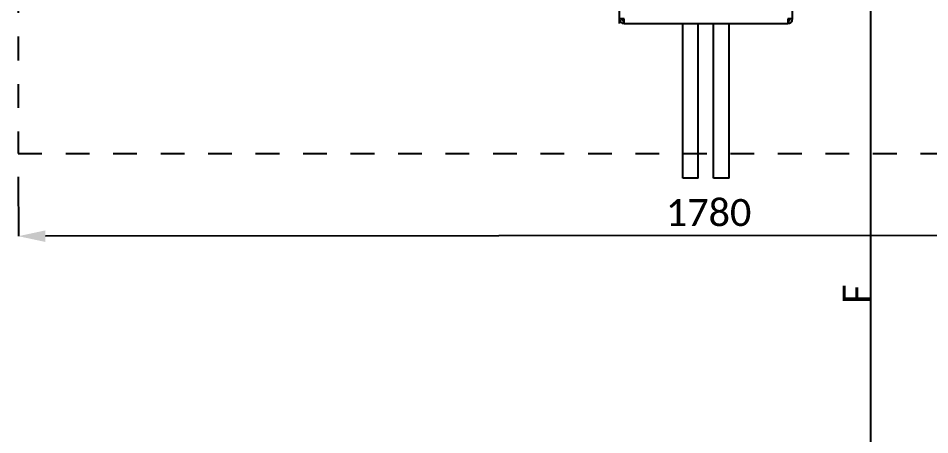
# Model space of a CAD drawing. Header units: millimetres. Extents: x 6781 to 13993, y -7973 to 4183.
# Drawn here: x 8175 to 9355, y -6490 to -5950 of the extents above; entities that cross this region are included whole.
import ezdxf

# ---------------------------------------------------------------- set-up
doc = ezdxf.new("R2010")
doc.units = ezdxf.units.MM
doc.header["$LTSCALE"] = 307.34
doc.header["$PDMODE"] = 3
doc.header["$PDSIZE"] = 8
doc.linetypes.add('DASHED', pattern=[0.2, 0.1, -0.1])
doc.layers.get('0').update_dxf_attribs({"linetype": 'CONTINUOUS'})
doc.layers.get('Defpoints').update_dxf_attribs({"linetype": 'CONTINUOUS'})
doc.styles.get("Standard").update_dxf_attribs({"font": 'calibri.ttf'})
doc.dimstyles.new('DIMSTYLE_2', dxfattribs={"dimtxt": 35, "dimasz": 35, "dimexe": 1.5, "dimexo": 1, "dimgap": 0.875, "dimtad": 1, "dimdec": 0, "dimdsep": 46, "dimtxsty": 'Standard', "dimblk": '_FILLED', "dimblk1": '_FILLED', "dimblk2": '_FILLED', "dimcen": 0.09, "dimazin": 2, "dimtp": 0.01, "dimtm": 0.01, "dimtfac": 1, "dimtdec": 0, "dimtofl": 0, "dimtmove": 0, "dimatfit": 3, "dimldrblk": '_FILLED', "dimfxl": 1, "dimtolj": 1, "dimarcsym": 0})
doc.dimstyles.new('DIMSTYLE_4', dxfattribs={"dimtxt": 35, "dimasz": 35, "dimexe": 0.08, "dimexo": 1, "dimgap": 0.875, "dimtad": 1, "dimdsep": 46, "dimtxsty": 'Standard', "dimblk": '_FILLED', "dimblk1": '_FILLED', "dimblk2": '_FILLED', "dimcen": 0.09, "dimazin": 2, "dimtp": 0.01, "dimtm": 0.01, "dimtfac": 1, "dimtofl": 0, "dimtmove": 0, "dimatfit": 3, "dimldrblk": '_FILLED', "dimfxl": 1, "dimtolj": 1, "dimarcsym": 0})

# ---------------------------------------------------------------- blocks, each defined once
blk = doc.blocks.new('_FILLED')
at = {"color": 0, "linetype": 'ByBlock'}
blk.add_solid([(0, 0), (-1, 0.214), (-1, -0.214)], dxfattribs=at)
blk = doc.blocks.new('*D1031')
at = {"color": 0, "linetype": 'Continuous', "lineweight": -2}
for p, q in [((8174.9, -6155.7), (8175, -6232.8)), ((9954.9, -6155), (9955, -6231.6)), ((9920, -6231.6), (8210, -6232.7))]:
    blk.add_line(p, q, dxfattribs=at)
at = {"layer": 'Defpoints', "color": 0}
for p in [(8174.9, -6154.7), (9954.9, -6154), (8175, -6232.7)]:
    blk.add_point(p, dxfattribs=at)
at = {"color": 0, "linetype": 'ByBlock', "lineweight": -2, "xscale": 35, "yscale": 35, "zscale": 35}
for p, rotation in [((8175, -6232.7), 180.036617904), ((9955, -6231.6), 0.03661790400001186)]:
    blk.add_blockref('_FILLED', p, dxfattribs=dict(at, rotation=rotation))
at = {"color": 0, "insert": (9068.5, -6184.6), "char_height": 35, "attachment_point": 2, "rotation": 0.0366, "line_spacing_factor": 0.9}
blk.add_mtext('\\A1;1780', dxfattribs=at)
blk = doc.blocks.new('*D1044')
at = {"color": 0, "linetype": 'Continuous', "lineweight": -2}
for p, q in [((9186.7, -5865), (9279.7, -5865)), ((9278.2, -5900), (9278.2, -6715.4)), ((9186.7, -6750.4), (9279.7, -6750.4))]:
    blk.add_line(p, q, dxfattribs=at)
at = {"layer": 'Defpoints', "color": 0}
for p in [(9185.7, -5865), (9185.7, -6750.4), (9278.2, -6750.4)]:
    blk.add_point(p, dxfattribs=at)
at = {"color": 0, "linetype": 'ByBlock', "lineweight": -2, "xscale": 35, "yscale": 35, "zscale": 35}
for p, rotation in [((9278.2, -5865), 90), ((9278.2, -6750.4), 270)]:
    blk.add_blockref('_FILLED', p, dxfattribs=dict(at, rotation=rotation))
at = {"color": 0, "insert": (9259.7, -6307.7), "char_height": 35, "attachment_point": 5, "rotation": 90}
blk.add_mtext('\\A1;\\A1;F', dxfattribs=at)

msp = doc.modelspace()

# ---------------------------------------------------------------- linework, layer by layer
at = {"linetype": 'DASHED'}
for p, q in [((8174.81696, -5605.39485), (8174.81696, -6125.39485)), ((8174.81696, -6125.39485), (9954.81696, -6125.39485))]:
    msp.add_line(p, q, dxfattribs=at)
at = {"color": 0, "linetype": 'Continuous'}
for p, q in [((8953.06696, -5957.39094), (8953.06696, -5890.39485)), ((9177.06696, -5951.39094), (9177.06696, -5890.39485)), ((8952.96696, -5957.39094), (8952.96696, -5930.39094)), ((8952.96696, -5957.39094), (8953.06696, -5957.39094)), ((8959.06696, -5951.39094), (8953.06696, -5951.39094)), ((8959.06696, -5957.39402), (8959.06696, -5951.39094)), ((8959.06696, -5957.39094), (9171.06696, -5957.39094)), ((9035.06696, -6157.39094), (9035.06696, -5957.39094)), ((9055.06696, -6157.39094), (9055.06696, -5957.39094)), ((9075.06696, -6157.39094), (9075.06696, -5957.39094)), ((9095.06696, -6157.39094), (9095.06696, -5957.39094)), ((9171.06696, -5951.39094), (9171.06696, -5957.39402)), ((9177.06696, -5951.39094), (9171.06696, -5951.39094)), ((9055.06696, -6157.39094), (9035.06696, -6157.39094)), ((9095.06695, -6157.39094), (9075.06696, -6157.39094))]:
    msp.add_line(p, q, dxfattribs=at)
for centre, radius, start, end in [((8959.06696, -5951.39094), 6, 180, 270), ((8959.06696, -5951.39094), 3, 180, 270), ((9171.06696, -5951.39094), 6, 270, 0), ((9171.06696, -5951.39094), 3, 270, 0)]:
    msp.add_arc(centre, radius, start, end, dxfattribs=at)
for points, knots in [([(8956.06696, -5951.39094), (8956.06696, -5951.97041), (8957.13694, -5953.23257), (8958.33641, -5953.92586), (8959.06696, -5954.39094)], [0, 0, 0, 0, 0.400880206, 1, 1, 1, 1]), ([(9171.06696, -5954.39094), (9171.7975, -5953.92586), (9172.99697, -5953.23257), (9174.06696, -5951.97041), (9174.06696, -5951.39094)], [0, 0, 0, 0, 0.5991197949, 1, 1, 1, 1])]:
    msp.add_open_spline(points, degree=3, knots=knots, dxfattribs=at)
for points in [[(8959.06696, -5954.39094), (8958.48216, -5954.2048), (8957.89728, -5954.01882), (8957.31497, -5953.82502)], [(9172.82087, -5953.82438), (9172.23793, -5954.01841), (9171.6524, -5954.20459), (9171.06696, -5954.39094)]]:
    msp.add_open_spline(points, degree=3, dxfattribs=at)

# ---------------------------------------------------------------- dimensions: what is measured, and where the dimension line sits
dim = msp.add_linear_dim(base=(9278.15184, -6750.39485), p1=(9185.71696, -5864.98014), p2=(9185.71696, -6750.39485), angle=90, text='\\A1;F', dimstyle='DIMSTYLE_2', override={"dimtxsty": 'Standard', "dimldrblk": '_FILLED'}, dxfattribs=at)
dim.commit()
dim.dimension.update_dxf_attribs({"geometry": '*D1044', "text_midpoint": (9259.69607, -6307.6875)})
dim = msp.add_linear_dim(base=(8174.96715, -6232.69332), p1=(9954.91685, -6153.98614), p2=(8174.91733, -6154.74454), angle=180.0366179, text='1780', dimstyle='DIMSTYLE_4', override={"dimtxsty": 'Standard'}, dxfattribs=at)
dim.commit()
dim.dimension.update_dxf_attribs({"geometry": '*D1031', "text_midpoint": (9068.57257, -6232.12221), "dimtype": 160})

doc.saveas('drawing.dxf')
